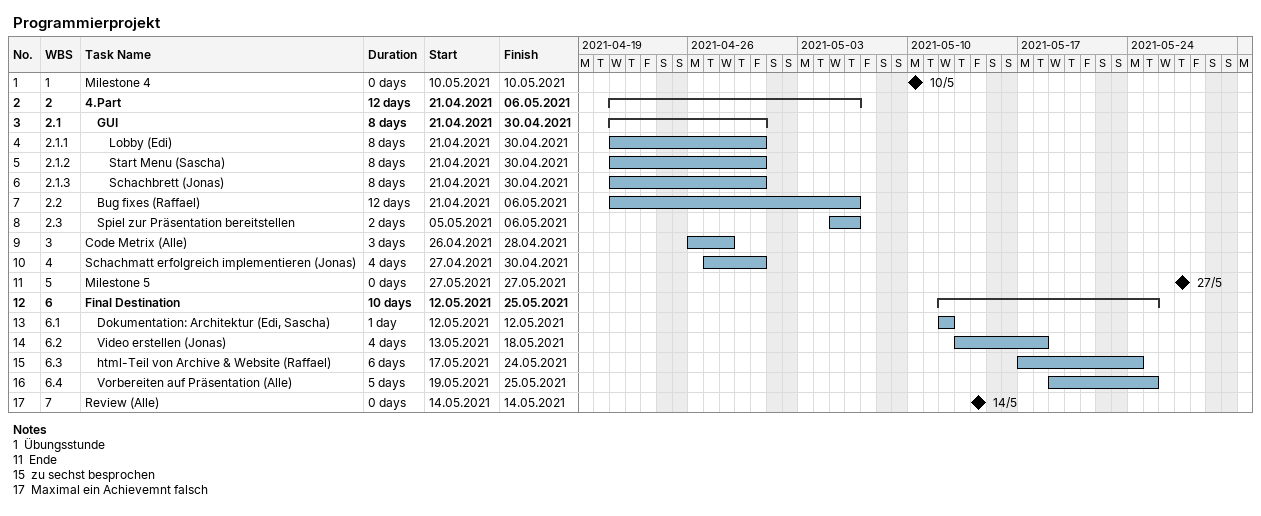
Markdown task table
Programmierprojekt

| ID | WBS | Task | Duration | Start | Finish |
|---|---|---|---|---|---|
| 1 | 1 | Milestone 4 | 0d | 2021-05-10 | 2021-05-10 |
| 2 | 2 | **4.Part** | 12d | 2021-04-21 | 2021-05-06 |
| 3 | 2.1 | **GUI** | 8d | 2021-04-21 | 2021-04-30 |
| 4 | 2.1.1 | Lobby (Edi) | 8d | 2021-04-21 | 2021-04-30 |
| 5 | 2.1.2 | Start Menu (Sascha) | 8d | 2021-04-21 | 2021-04-30 |
| 6 | 2.1.3 | Schachbrett (Jonas) | 8d | 2021-04-21 | 2021-04-30 |
| 7 | 2.2 | Bug fixes (Raffael) | 12d | 2021-04-21 | 2021-05-06 |
| 8 | 2.3 | Spiel zur Präsentation bereitstellen | 2d | 2021-05-05 | 2021-05-06 |
| 9 | 3 | Code Metrix (Alle) | 3d | 2021-04-26 | 2021-04-28 |
| 10 | 4 | Schachmatt erfolgreich implementieren (Jonas) | 4d | 2021-04-27 | 2021-04-30 |
| 11 | 5 | Milestone 5 | 0d | 2021-05-27 | 2021-05-27 |
| 12 | 6 | **Final Destination** | 10d | 2021-05-12 | 2021-05-25 |
| 13 | 6.1 | Dokumentation: Architektur (Edi, Sascha) | 1d | 2021-05-12 | 2021-05-12 |
| 14 | 6.2 | Video erstellen (Jonas) | 4d | 2021-05-13 | 2021-05-18 |
| 15 | 6.3 | html-Teil von Archive & Website (Raffael) | 6d | 2021-05-17 | 2021-05-24 |
| 16 | 6.4 | Vorbereiten auf Präsentation (Alle) | 5d | 2021-05-19 | 2021-05-25 |
| 17 | 7 | Review (Alle) | 0d | 2021-05-14 | 2021-05-14 |

Notes
- 1: Übungsstunde
- 11: Ende
- 15: zu sechst besprochen
- 17: Maximal ein Achievemnt falsch
